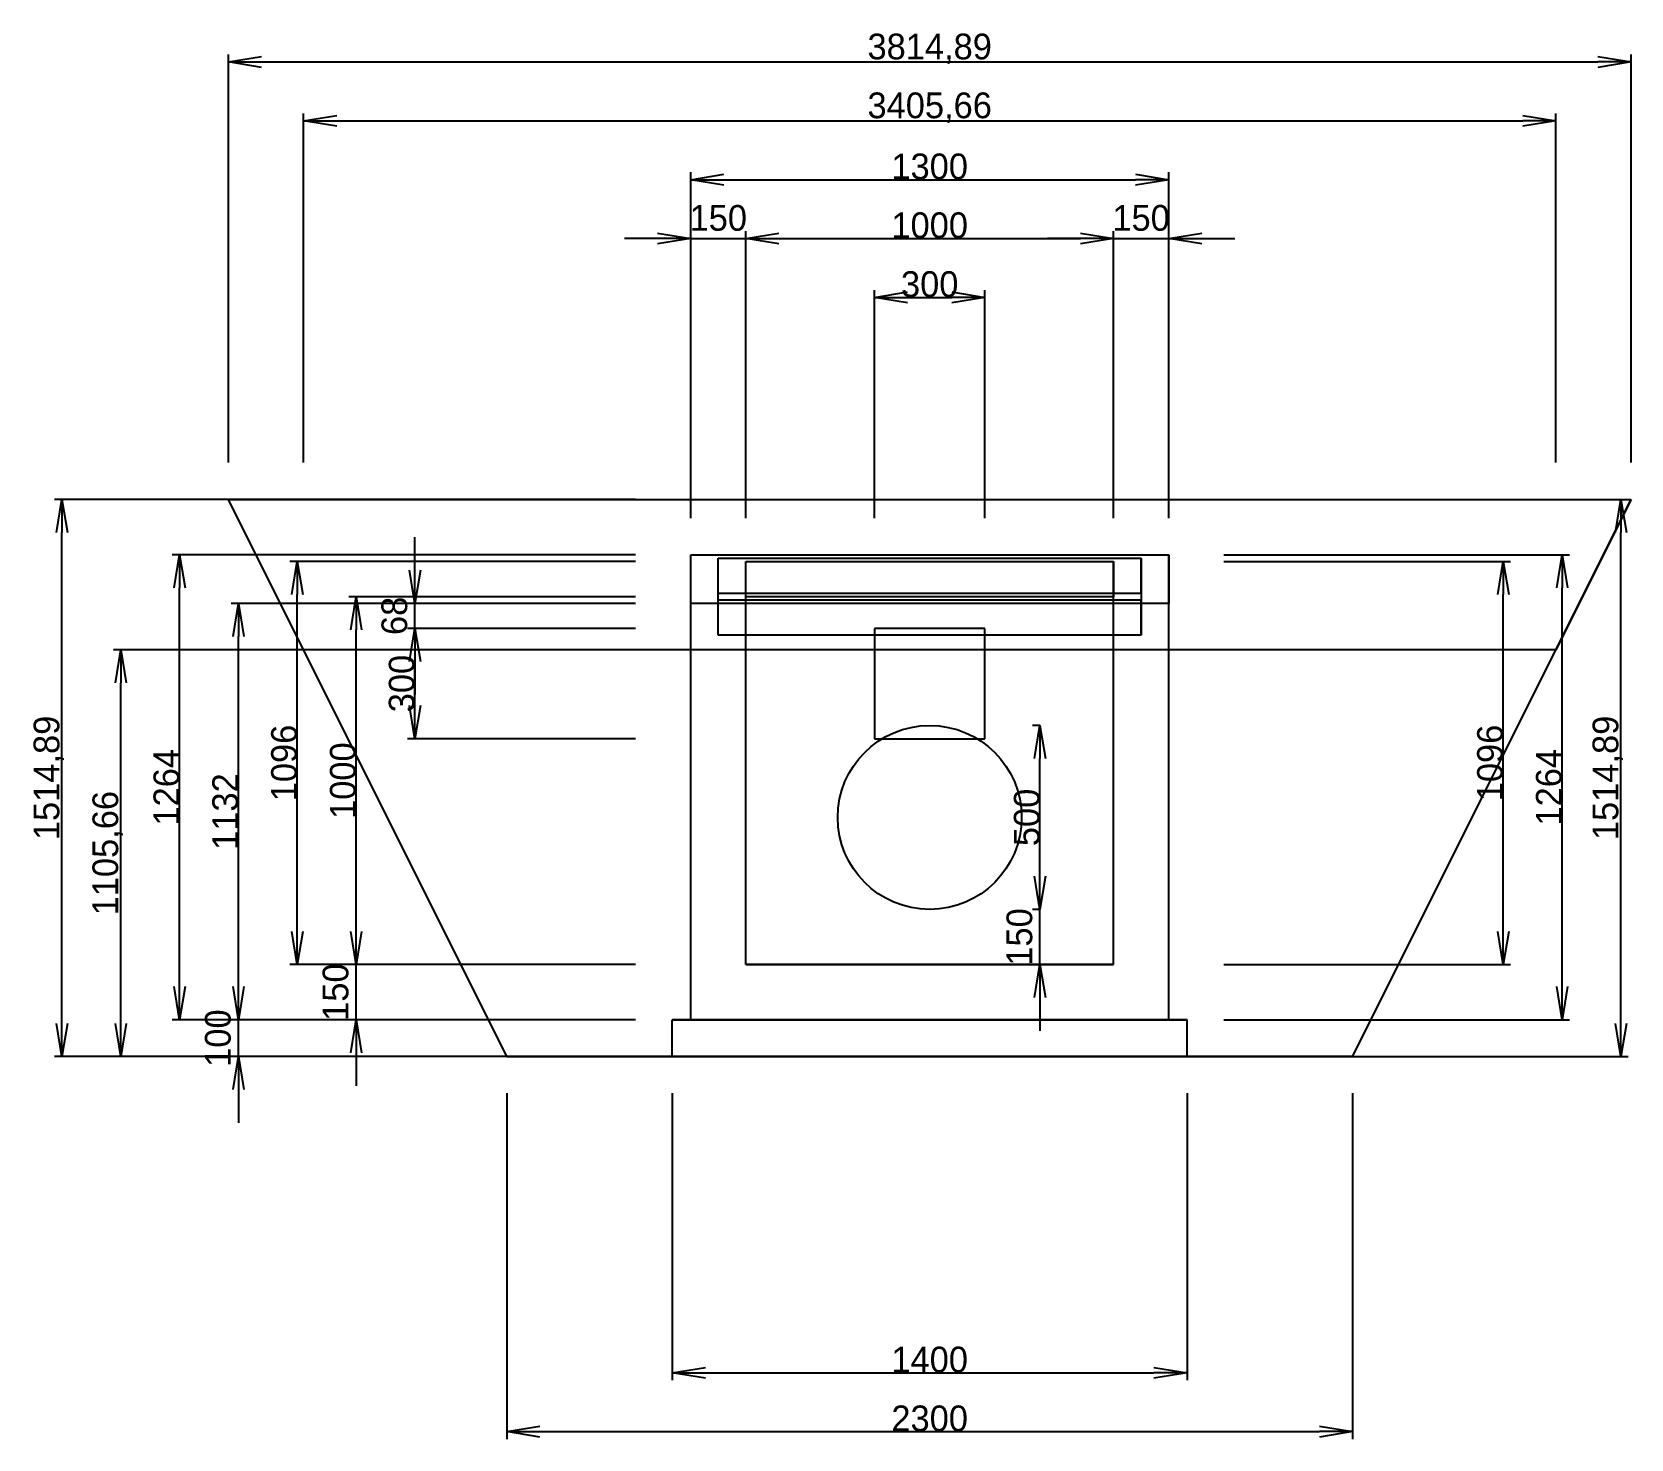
# Model space of a CAD drawing. Header units: millimetres. Extents: x -2442 to 1907, y -1040 to 2786.
import ezdxf

# ---------------------------------------------------------------- set-up
doc = ezdxf.new("R2010")
doc.units = ezdxf.units.MM
doc.linetypes.add('DASHED', pattern=[2, 2])
for name, color, linetype in [('MASU_BASE', 2, 'Continuous'), ('MASU_CONC', 7, 'Continuous'), ('MASU_DIM', 7, 'Continuous'), ('MASU_EARTH', 3, 'Continuous'), ('MASU_GRAT', 4, 'Continuous'), ('MASU_KIRI', 6, 'Continuous')]:
    doc.layers.add(name, color=color, linetype=linetype)
doc.dimstyles.new('MASU_DIM_STYLE', dxfattribs={"dimtxt": 70, "dimasz": 90, "dimexe": 20, "dimexo": 0, "dimtad": 1, "dimblk": 'OPEN', "dimblk1": 'OPEN', "dimblk2": 'OPEN', "dimcen": 2.5, "dimclrd": 7, "dimclre": 7, "dimclrt": 7, "dimazin": 3, "dimtfac": 1, "dimtmove": 0, "dimatfit": 3, "dimlwd": -4, "dimlwe": -4})

# ---------------------------------------------------------------- blocks, each defined once
blk = doc.blocks.new('_OPEN')
at = {"color": 0, "linetype": 'BYBLOCK'}
blk.add_line((0, 0), (-1, 0), dxfattribs=at)
blk.add_lwpolyline([(-1, 0.164), (0, 0), (-1, -0.164)], dxfattribs=at)
blk = doc.blocks.new('*D1')
at = {"color": 7}
for p, q in [((-150, 1464), (-150, 2084)), ((-60, 2064), (60, 2064)), ((150, 1464), (150, 2084))]:
    blk.add_line(p, q, dxfattribs=at)
at = {"layer": 'Defpoints'}
for p in [(-150, 2064), (-150, 1464), (150, 1464)]:
    blk.add_point(p, dxfattribs=at)
at = {"layer": 'MASU_DIM', "color": 7, "xscale": 90, "yscale": 90, "rotation": 180}
blk.add_blockref('_OPEN', (-150, 2064), dxfattribs=at)
at = {"layer": 'MASU_DIM', "color": 7, "xscale": 90, "yscale": 90}
blk.add_blockref('_OPEN', (150, 2064), dxfattribs=at)
at = {"layer": 'MASU_DIM', "color": 7, "insert": (0, 2099.625), "char_height": 70, "attachment_point": 5}
blk.add_mtext('300', dxfattribs=at)
blk = doc.blocks.new('*D2')
at = {"color": 7}
for p, q in [((-740, 2224), (-830, 2224)), ((-650, 1464), (-650, 2244)), ((-650, 2224), (-500, 2224)), ((-500, 1464), (-500, 2244)), ((-410, 2224), (-320, 2224))]:
    blk.add_line(p, q, dxfattribs=at)
at = {"layer": 'Defpoints'}
for p in [(-650, 2224), (-650, 1464), (-500, 1464)]:
    blk.add_point(p, dxfattribs=at)
at = {"layer": 'MASU_DIM', "color": 7, "xscale": 90, "yscale": 90}
blk.add_blockref('_OPEN', (-650, 2224), dxfattribs=at)
at = {"layer": 'MASU_DIM', "color": 7, "xscale": 90, "yscale": 90, "rotation": 180}
blk.add_blockref('_OPEN', (-500, 2224), dxfattribs=at)
at = {"layer": 'MASU_DIM', "color": 7, "insert": (-575, 2279.625), "char_height": 70, "attachment_point": 5}
blk.add_mtext('150', dxfattribs=at)
blk = doc.blocks.new('*D3')
at = {"color": 7}
for p, q in [((-500, 1464), (-500, 2244)), ((-410, 2224), (410, 2224)), ((500, 1464), (500, 2244))]:
    blk.add_line(p, q, dxfattribs=at)
at = {"layer": 'Defpoints'}
for p in [(-500, 2224), (-500, 1464), (500, 1464)]:
    blk.add_point(p, dxfattribs=at)
at = {"layer": 'MASU_DIM', "color": 7, "xscale": 90, "yscale": 90, "rotation": 180}
blk.add_blockref('_OPEN', (-500, 2224), dxfattribs=at)
at = {"layer": 'MASU_DIM', "color": 7, "xscale": 90, "yscale": 90}
blk.add_blockref('_OPEN', (500, 2224), dxfattribs=at)
at = {"layer": 'MASU_DIM', "color": 7, "insert": (0, 2259.625), "char_height": 70, "attachment_point": 5}
blk.add_mtext('1000', dxfattribs=at)
blk = doc.blocks.new('*D4')
at = {"color": 7}
for p, q in [((410, 2224), (320, 2224)), ((500, 1464), (500, 2244)), ((500, 2224), (650, 2224)), ((650, 1464), (650, 2244)), ((740, 2224), (830, 2224))]:
    blk.add_line(p, q, dxfattribs=at)
at = {"layer": 'Defpoints'}
for p in [(500, 2224), (500, 1464), (650, 1464)]:
    blk.add_point(p, dxfattribs=at)
at = {"layer": 'MASU_DIM', "color": 7, "xscale": 90, "yscale": 90}
blk.add_blockref('_OPEN', (500, 2224), dxfattribs=at)
at = {"layer": 'MASU_DIM', "color": 7, "xscale": 90, "yscale": 90, "rotation": 180}
blk.add_blockref('_OPEN', (650, 2224), dxfattribs=at)
at = {"layer": 'MASU_DIM', "color": 7, "insert": (575, 2279.625), "char_height": 70, "attachment_point": 5}
blk.add_mtext('150', dxfattribs=at)
blk = doc.blocks.new('*D5')
at = {"color": 7}
for p, q in [((-650, 1464), (-650, 2404)), ((650, 1464), (650, 2404)), ((-560, 2384), (560, 2384))]:
    blk.add_line(p, q, dxfattribs=at)
at = {"layer": 'Defpoints'}
for p in [(-650, 2384), (-650, 1464), (650, 1464)]:
    blk.add_point(p, dxfattribs=at)
at = {"layer": 'MASU_DIM', "color": 7, "xscale": 90, "yscale": 90, "rotation": 180}
blk.add_blockref('_OPEN', (-650, 2384), dxfattribs=at)
at = {"layer": 'MASU_DIM', "color": 7, "xscale": 90, "yscale": 90}
blk.add_blockref('_OPEN', (650, 2384), dxfattribs=at)
at = {"layer": 'MASU_DIM', "color": 7, "insert": (0, 2419.625), "char_height": 70, "attachment_point": 5}
blk.add_mtext('1300', dxfattribs=at)
blk = doc.blocks.new('*D6')
at = {"color": 7}
for p, q in [((-1702.8, 1614.9), (-1702.8, 2564)), ((-1612.8, 2544), (1612.8, 2544)), ((1702.8, 1614.9), (1702.8, 2564))]:
    blk.add_line(p, q, dxfattribs=at)
at = {"layer": 'Defpoints'}
for p in [(-1702.8, 2544), (-1702.8, 1614.9), (1702.8, 1614.9)]:
    blk.add_point(p, dxfattribs=at)
at = {"layer": 'MASU_DIM', "color": 7, "xscale": 90, "yscale": 90, "rotation": 180}
blk.add_blockref('_OPEN', (-1702.8, 2544), dxfattribs=at)
at = {"layer": 'MASU_DIM', "color": 7, "xscale": 90, "yscale": 90}
blk.add_blockref('_OPEN', (1702.8, 2544), dxfattribs=at)
at = {"layer": 'MASU_DIM', "color": 7, "insert": (0, 2579.6), "char_height": 70, "attachment_point": 5}
blk.add_mtext('3405,66', dxfattribs=at)
blk = doc.blocks.new('*D7')
at = {"color": 7}
for p, q in [((-1907.4, 1614.9), (-1907.4, 2724)), ((-1817.4, 2704), (1817.4, 2704)), ((1907.4, 1614.9), (1907.4, 2724))]:
    blk.add_line(p, q, dxfattribs=at)
at = {"layer": 'Defpoints'}
for p in [(-1907.4, 2704), (-1907.4, 1614.9), (1907.4, 1614.9)]:
    blk.add_point(p, dxfattribs=at)
at = {"layer": 'MASU_DIM', "color": 7, "xscale": 90, "yscale": 90, "rotation": 180}
blk.add_blockref('_OPEN', (-1907.4, 2704), dxfattribs=at)
at = {"layer": 'MASU_DIM', "color": 7, "xscale": 90, "yscale": 90}
blk.add_blockref('_OPEN', (1907.4, 2704), dxfattribs=at)
at = {"layer": 'MASU_DIM', "color": 7, "insert": (0, 2739.6), "char_height": 70, "attachment_point": 5}
blk.add_mtext('3814,89', dxfattribs=at)
blk = doc.blocks.new('*D8')
at = {"color": 7}
for p, q in [((-700, -100), (-700, -880)), ((700, -100), (700, -880)), ((-610, -860), (610, -860))]:
    blk.add_line(p, q, dxfattribs=at)
at = {"layer": 'Defpoints'}
for p in [(-700, -100), (700, -100), (-700, -860)]:
    blk.add_point(p, dxfattribs=at)
at = {"layer": 'MASU_DIM', "color": 7, "xscale": 90, "yscale": 90, "rotation": 180}
blk.add_blockref('_OPEN', (-700, -860), dxfattribs=at)
at = {"layer": 'MASU_DIM', "color": 7, "xscale": 90, "yscale": 90}
blk.add_blockref('_OPEN', (700, -860), dxfattribs=at)
at = {"layer": 'MASU_DIM', "color": 7, "insert": (0, -824.375), "char_height": 70, "attachment_point": 5}
blk.add_mtext('1400', dxfattribs=at)
blk = doc.blocks.new('*D9')
at = {"color": 7}
for p, q in [((-1150, -100), (-1150, -1040)), ((1150, -100), (1150, -1040)), ((-1060, -1020), (1060, -1020))]:
    blk.add_line(p, q, dxfattribs=at)
at = {"layer": 'Defpoints'}
for p in [(-1150, -100), (1150, -100), (-1150, -1020)]:
    blk.add_point(p, dxfattribs=at)
at = {"layer": 'MASU_DIM', "color": 7, "xscale": 90, "yscale": 90, "rotation": 180}
blk.add_blockref('_OPEN', (-1150, -1020), dxfattribs=at)
at = {"layer": 'MASU_DIM', "color": 7, "xscale": 90, "yscale": 90}
blk.add_blockref('_OPEN', (1150, -1020), dxfattribs=at)
at = {"layer": 'MASU_DIM', "color": 7, "insert": (0, -984.375), "char_height": 70, "attachment_point": 5}
blk.add_mtext('2300', dxfattribs=at)
blk = doc.blocks.new('*D10')
at = {"color": 7}
for p, q in [((300, 490), (300, 580)), ((300, 400), (280, 400)), ((300, 250), (300, 400)), ((300, 250), (280, 250)), ((300, 160), (300, 70))]:
    blk.add_line(p, q, dxfattribs=at)
at = {"layer": 'Defpoints'}
for p in [(300, 400), (300, 250), (300, 250)]:
    blk.add_point(p, dxfattribs=at)
at = {"layer": 'MASU_DIM', "color": 7, "xscale": 90, "yscale": 90}
for p, rotation in [((300, 400), 270), ((300, 250), 90)]:
    blk.add_blockref('_OPEN', p, dxfattribs=dict(at, rotation=rotation))
at = {"layer": 'MASU_DIM', "color": 7, "insert": (244.375, 325), "char_height": 70, "attachment_point": 5, "rotation": 90}
blk.add_mtext('150', dxfattribs=at)
blk = doc.blocks.new('*D11')
at = {"color": 7}
for p, q in [((300, 900), (280, 900)), ((300, 490), (300, 810)), ((300, 400), (280, 400))]:
    blk.add_line(p, q, dxfattribs=at)
at = {"layer": 'Defpoints'}
for p in [(300, 900), (300, 400), (300, 400)]:
    blk.add_point(p, dxfattribs=at)
at = {"layer": 'MASU_DIM', "color": 7, "xscale": 90, "yscale": 90}
for p, rotation in [((300, 900), 90), ((300, 400), 270)]:
    blk.add_blockref('_OPEN', p, dxfattribs=dict(at, rotation=rotation))
at = {"layer": 'MASU_DIM', "color": 7, "insert": (264.375, 650), "char_height": 70, "attachment_point": 5, "rotation": 90}
blk.add_mtext('500', dxfattribs=at)
blk = doc.blocks.new('*D12')
at = {"color": 7}
for p, q in [((-1400, 1322), (-1400, 1412)), ((-800, 1232), (-1420, 1232)), ((-1400, 1164), (-1400, 1232)), ((-800, 1164), (-1420, 1164)), ((-1400, 1074), (-1400, 984))]:
    blk.add_line(p, q, dxfattribs=at)
at = {"layer": 'Defpoints'}
for p in [(-800, 1232), (-1400, 1164), (-800, 1164)]:
    blk.add_point(p, dxfattribs=at)
at = {"layer": 'MASU_DIM', "color": 7, "xscale": 90, "yscale": 90}
for p, rotation in [((-1400, 1232), 270), ((-1400, 1164), 90)]:
    blk.add_blockref('_OPEN', p, dxfattribs=dict(at, rotation=rotation))
at = {"layer": 'MASU_DIM', "color": 7, "insert": (-1455.625, 1198), "char_height": 70, "attachment_point": 5, "rotation": 90}
blk.add_mtext('68', dxfattribs=at)
blk = doc.blocks.new('*D13')
at = {"color": 7}
for p, q in [((-800, 1164), (-1420, 1164)), ((-1400, 954), (-1400, 1074)), ((-800, 864), (-1420, 864))]:
    blk.add_line(p, q, dxfattribs=at)
at = {"layer": 'Defpoints'}
for p in [(-800, 1164), (-1400, 864), (-800, 864)]:
    blk.add_point(p, dxfattribs=at)
at = {"layer": 'MASU_DIM', "color": 7, "xscale": 90, "yscale": 90}
for p, rotation in [((-1400, 1164), 90), ((-1400, 864), 270)]:
    blk.add_blockref('_OPEN', p, dxfattribs=dict(at, rotation=rotation))
at = {"layer": 'MASU_DIM', "color": 7, "insert": (-1435.625, 1014), "char_height": 70, "attachment_point": 5, "rotation": 90}
blk.add_mtext('300', dxfattribs=at)
blk = doc.blocks.new('*D14')
at = {"color": 7}
for p, q in [((-800, 1250), (-1580, 1250)), ((-1560, 340), (-1560, 1160)), ((-800, 250), (-1580, 250))]:
    blk.add_line(p, q, dxfattribs=at)
at = {"layer": 'Defpoints'}
for p in [(-800, 1250), (-1560, 250), (-800, 250)]:
    blk.add_point(p, dxfattribs=at)
at = {"layer": 'MASU_DIM', "color": 7, "xscale": 90, "yscale": 90}
for p, rotation in [((-1560, 1250), 90), ((-1560, 250), 270)]:
    blk.add_blockref('_OPEN', p, dxfattribs=dict(at, rotation=rotation))
at = {"layer": 'MASU_DIM', "color": 7, "insert": (-1595.625, 750), "char_height": 70, "attachment_point": 5, "rotation": 90}
blk.add_mtext('1000', dxfattribs=at)
blk = doc.blocks.new('*D15')
at = {"color": 7}
for p, q in [((-1560, 340), (-1560, 430)), ((-800, 250), (-1580, 250)), ((-1560, 100), (-1560, 250)), ((-800, 100), (-1580, 100)), ((-1560, 10), (-1560, -80))]:
    blk.add_line(p, q, dxfattribs=at)
at = {"layer": 'Defpoints'}
for p in [(-800, 250), (-1560, 100), (-800, 100)]:
    blk.add_point(p, dxfattribs=at)
at = {"layer": 'MASU_DIM', "color": 7, "xscale": 90, "yscale": 90}
for p, rotation in [((-1560, 250), 270), ((-1560, 100), 90)]:
    blk.add_blockref('_OPEN', p, dxfattribs=dict(at, rotation=rotation))
at = {"layer": 'MASU_DIM', "color": 7, "insert": (-1615.625, 175), "char_height": 70, "attachment_point": 5, "rotation": 90}
blk.add_mtext('150', dxfattribs=at)
blk = doc.blocks.new('*D16')
at = {"color": 7}
for p, q in [((-800, 1346), (-1740, 1346)), ((-1720, 340), (-1720, 1256)), ((-800, 250), (-1740, 250))]:
    blk.add_line(p, q, dxfattribs=at)
at = {"layer": 'Defpoints'}
for p in [(-800, 1346), (-1720, 250), (-800, 250)]:
    blk.add_point(p, dxfattribs=at)
at = {"layer": 'MASU_DIM', "color": 7, "xscale": 90, "yscale": 90}
for p, rotation in [((-1720, 1346), 90), ((-1720, 250), 270)]:
    blk.add_blockref('_OPEN', p, dxfattribs=dict(at, rotation=rotation))
at = {"layer": 'MASU_DIM', "color": 7, "insert": (-1755.625, 798), "char_height": 70, "attachment_point": 5, "rotation": 90}
blk.add_mtext('1096', dxfattribs=at)
blk = doc.blocks.new('*D17')
at = {"color": 7}
for p, q in [((-1880, 190), (-1880, 280)), ((-800, 100), (-1900, 100)), ((-1880, 0), (-1880, 100)), ((-800, 0), (-1900, 0)), ((-1880, -90), (-1880, -180))]:
    blk.add_line(p, q, dxfattribs=at)
at = {"layer": 'Defpoints'}
for p in [(-800, 100), (-1880, 0), (-800, 0)]:
    blk.add_point(p, dxfattribs=at)
at = {"layer": 'MASU_DIM', "color": 7, "xscale": 90, "yscale": 90}
for p, rotation in [((-1880, 100), 270), ((-1880, 0), 90)]:
    blk.add_blockref('_OPEN', p, dxfattribs=dict(at, rotation=rotation))
at = {"layer": 'MASU_DIM', "color": 7, "insert": (-1935.625, 50), "char_height": 70, "attachment_point": 5, "rotation": 90}
blk.add_mtext('100', dxfattribs=at)
blk = doc.blocks.new('*D18')
at = {"color": 7}
for p, q in [((-800, 1232), (-1900, 1232)), ((-1880, 190), (-1880, 1142)), ((-800, 100), (-1900, 100))]:
    blk.add_line(p, q, dxfattribs=at)
at = {"layer": 'Defpoints'}
for p in [(-800, 1232), (-1880, 100), (-800, 100)]:
    blk.add_point(p, dxfattribs=at)
at = {"layer": 'MASU_DIM', "color": 7, "xscale": 90, "yscale": 90}
for p, rotation in [((-1880, 1232), 90), ((-1880, 100), 270)]:
    blk.add_blockref('_OPEN', p, dxfattribs=dict(at, rotation=rotation))
at = {"layer": 'MASU_DIM', "color": 7, "insert": (-1915.625, 666), "char_height": 70, "attachment_point": 5, "rotation": 90}
blk.add_mtext('1132', dxfattribs=at)
blk = doc.blocks.new('*D19')
at = {"color": 7}
for p, q in [((-800, 1364), (-2060, 1364)), ((-2040, 190), (-2040, 1274)), ((-800, 100), (-2060, 100))]:
    blk.add_line(p, q, dxfattribs=at)
at = {"layer": 'Defpoints'}
for p in [(-800, 1364), (-2040, 100), (-800, 100)]:
    blk.add_point(p, dxfattribs=at)
at = {"layer": 'MASU_DIM', "color": 7, "xscale": 90, "yscale": 90}
for p, rotation in [((-2040, 1364), 90), ((-2040, 100), 270)]:
    blk.add_blockref('_OPEN', p, dxfattribs=dict(at, rotation=rotation))
at = {"layer": 'MASU_DIM', "color": 7, "insert": (-2075.625, 732), "char_height": 70, "attachment_point": 5, "rotation": 90}
blk.add_mtext('1264', dxfattribs=at)
blk = doc.blocks.new('*D20')
at = {"color": 7}
for p, q in [((-800, 1105.66), (-2220, 1105.66)), ((-2200, 90), (-2200, 1015.66)), ((-800, 0), (-2220, 0))]:
    blk.add_line(p, q, dxfattribs=at)
at = {"layer": 'Defpoints'}
for p in [(-800, 1105.66), (-2200, 0), (-800, 0)]:
    blk.add_point(p, dxfattribs=at)
at = {"layer": 'MASU_DIM', "color": 7, "xscale": 90, "yscale": 90}
for p, rotation in [((-2200, 1105.66), 90), ((-2200, 0), 270)]:
    blk.add_blockref('_OPEN', p, dxfattribs=dict(at, rotation=rotation))
at = {"layer": 'MASU_DIM', "color": 7, "insert": (-2235.625, 552.83), "char_height": 70, "attachment_point": 5, "rotation": 90}
blk.add_mtext('1105,66', dxfattribs=at)
blk = doc.blocks.new('*D21')
at = {"color": 7}
for p, q in [((-800, 1514.894), (-2380, 1514.894)), ((-2360, 90), (-2360, 1424.894)), ((-800, 0), (-2380, 0))]:
    blk.add_line(p, q, dxfattribs=at)
at = {"layer": 'Defpoints'}
for p in [(-800, 1514.894), (-2360, 0), (-800, 0)]:
    blk.add_point(p, dxfattribs=at)
at = {"layer": 'MASU_DIM', "color": 7, "xscale": 90, "yscale": 90}
for p, rotation in [((-2360, 1514.894), 90), ((-2360, 0), 270)]:
    blk.add_blockref('_OPEN', p, dxfattribs=dict(at, rotation=rotation))
at = {"layer": 'MASU_DIM', "color": 7, "insert": (-2395.625, 757.447), "char_height": 70, "attachment_point": 5, "rotation": 90}
blk.add_mtext('1514,89', dxfattribs=at)
blk = doc.blocks.new('*D22')
at = {"color": 7}
for p, q in [((800, 1346), (1580, 1346)), ((1560, 340), (1560, 1256)), ((800, 250), (1580, 250))]:
    blk.add_line(p, q, dxfattribs=at)
at = {"layer": 'Defpoints'}
for p in [(800, 1346), (800, 250), (1560, 250)]:
    blk.add_point(p, dxfattribs=at)
at = {"layer": 'MASU_DIM', "color": 7, "xscale": 90, "yscale": 90}
for p, rotation in [((1560, 1346), 90), ((1560, 250), 270)]:
    blk.add_blockref('_OPEN', p, dxfattribs=dict(at, rotation=rotation))
at = {"layer": 'MASU_DIM', "color": 7, "insert": (1524.375, 798), "char_height": 70, "attachment_point": 5, "rotation": 90}
blk.add_mtext('1096', dxfattribs=at)
blk = doc.blocks.new('*D23')
at = {"color": 7}
for p, q in [((800, 1364), (1740, 1364)), ((1720, 190), (1720, 1274)), ((800, 100), (1740, 100))]:
    blk.add_line(p, q, dxfattribs=at)
at = {"layer": 'Defpoints'}
for p in [(800, 1364), (800, 100), (1720, 100)]:
    blk.add_point(p, dxfattribs=at)
at = {"layer": 'MASU_DIM', "color": 7, "xscale": 90, "yscale": 90}
for p, rotation in [((1720, 1364), 90), ((1720, 100), 270)]:
    blk.add_blockref('_OPEN', p, dxfattribs=dict(at, rotation=rotation))
at = {"layer": 'MASU_DIM', "color": 7, "insert": (1684.375, 732), "char_height": 70, "attachment_point": 5, "rotation": 90}
blk.add_mtext('1264', dxfattribs=at)
blk = doc.blocks.new('*D24')
at = {"color": 7}
for p, q in [((800, 1514.894), (1900, 1514.894)), ((1880, 90), (1880, 1424.894)), ((800, 0), (1900, 0))]:
    blk.add_line(p, q, dxfattribs=at)
at = {"layer": 'Defpoints'}
for p in [(800, 1514.894), (800, 0), (1880, 0)]:
    blk.add_point(p, dxfattribs=at)
at = {"layer": 'MASU_DIM', "color": 7, "xscale": 90, "yscale": 90}
for p, rotation in [((1880, 1514.894), 90), ((1880, 0), 270)]:
    blk.add_blockref('_OPEN', p, dxfattribs=dict(at, rotation=rotation))
at = {"layer": 'MASU_DIM', "color": 7, "insert": (1844.375, 757.447), "char_height": 70, "attachment_point": 5, "rotation": 90}
blk.add_mtext('1514,89', dxfattribs=at)

msp = doc.modelspace()

# ---------------------------------------------------------------- linework, layer by layer
at = {"layer": 'MASU_BASE', "linetype": 'Continuous'}
for p, q in [((-700, 0), (-700, 100)), ((-700, 100), (700, 100)), ((-700, 0), (-700, 100)), ((700, 100), (-700, 100)), ((-700, 100), (-650, 100)), ((-650, 100), (-700, 100)), ((700, 0), (700, 100)), ((700, 0), (700, 100)), ((-700, 0), (700, 0)), ((700, 0), (-700, 0))]:
    msp.add_line(p, q, dxfattribs=at)
at = {"layer": 'MASU_CONC', "linetype": 'Continuous'}
for p, q in [((-650, 1232), (-650, 1364)), ((-650, 1364), (650, 1364)), ((-650, 100), (-650, 1364)), ((650, 1364), (650, 1232)), ((650, 100), (650, 1364)), ((-500, 1250), (-500, 1346)), ((-500, 1346), (500, 1346)), ((-500, 250), (-500, 1346)), ((500, 1346), (500, 1250)), ((500, 250), (500, 1346)), ((-650, 100), (-650, 1232)), ((650, 1232), (-650, 1232)), ((-500, 250), (-500, 1250)), ((500, 1250), (-500, 1250)), ((500, 250), (500, 1250)), ((650, 100), (650, 1232)), ((-500, 250), (500, 250)), ((500, 250), (-500, 250)), ((-650, 100), (650, 100)), ((650, 100), (-650, 100))]:
    msp.add_line(p, q, dxfattribs=at)
at = {"layer": 'MASU_EARTH', "linetype": 'DASHED'}
for p, q in [((-1702.83, 1105.66), (-1907.447, 1514.894)), ((-1907.447, 1514.894), (1907.447, 1514.894)), ((-1150, 0), (-1907.447, 1514.894)), ((1150, 0), (1907.447, 1514.894)), ((1907.447, 1514.894), (1702.83, 1105.66)), ((-1150, 0), (-1702.83, 1105.66)), ((1702.83, 1105.66), (-1702.83, 1105.66)), ((1150, 0), (1702.83, 1105.66)), ((-1150, 0), (1150, 0)), ((1150, 0), (-1150, 0))]:
    msp.add_line(p, q, dxfattribs=at)
at = {"layer": 'MASU_GRAT', "linetype": 'Continuous'}
for p, q in [((-575, 1241), (-575, 1355)), ((-575, 1355), (575, 1355)), ((-575, 1260), (-575, 1355)), ((575, 1355), (575, 1241)), ((575, 1260), (575, 1355)), ((-575, 1146), (-575, 1260)), ((-575, 1260), (575, 1260)), ((-575, 1146), (-575, 1241)), ((575, 1241), (-575, 1241)), ((575, 1260), (575, 1146)), ((575, 1146), (575, 1241)), ((575, 1146), (-575, 1146))]:
    msp.add_line(p, q, dxfattribs=at)
at = {"layer": 'MASU_KIRI', "linetype": 'DASHED'}
for p, q in [((150, 1164), (-150, 1164)), ((-150, 1164), (-150, 864)), ((150, 864), (150, 1164)), ((-150, 864), (150, 864))]:
    msp.add_line(p, q, dxfattribs=at)
msp.add_circle((0, 650), 250, dxfattribs=at)

# ---------------------------------------------------------------- dimensions: what is measured, and where the dimension line sits
at = {"layer": 'MASU_DIM'}
for base, p1, p2, picture, middle in [((-1907.447, 2704), (-1907.447, 1614.894), (1907.447, 1614.894), '*D7', (0, 2739.625)), ((-1702.83, 2544), (-1702.83, 1614.894), (1702.83, 1614.894), '*D6', (0, 2579.625)), ((-650, 2384), (-650, 1464), (650, 1464), '*D5', (0, 2419.625)), ((-650, 2224), (-650, 1464), (-500, 1464), '*D2', (-575, 2279.625)), ((-500, 2224), (-500, 1464), (500, 1464), '*D3', (0, 2259.625)), ((500, 2224), (500, 1464), (650, 1464), '*D4', (575, 2279.625)), ((-150, 2064), (-150, 1464), (150, 1464), '*D1', (0, 2099.625)), ((-1150, -1020), (-1150, -100), (1150, -100), '*D9', (0, -984.375)), ((-700, -860), (-700, -100), (700, -100), '*D8', (0, -824.375))]:
    dim = msp.add_linear_dim(base=base, p1=p1, p2=p2, dimstyle='MASU_DIM_STYLE', dxfattribs=at)
    dim.commit()
    dim.dimension.update_dxf_attribs({"geometry": picture, "text_midpoint": middle})
for base, p1, p2, picture, middle in [((-2360, 0), (-800, 0), (-800, 1514.894), '*D21', (-2395.625, 757.447)), ((1880, 0), (800, 0), (800, 1514.894), '*D24', (1844.375, 757.447)), ((-1400, 1164), (-800, 1164), (-800, 1232), '*D12', (-1455.625, 1198)), ((-2040, 100), (-800, 100), (-800, 1364), '*D19', (-2075.625, 732)), ((1720, 100), (800, 100), (800, 1364), '*D23', (1684.375, 732)), ((-1720, 250), (-800, 250), (-800, 1346), '*D16', (-1755.625, 798)), ((1560, 250), (800, 250), (800, 1346), '*D22', (1524.375, 798)), ((-1880, 100), (-800, 100), (-800, 1232), '*D18', (-1915.625, 666)), ((-1560, 250), (-800, 250), (-800, 1250), '*D14', (-1595.625, 750)), ((-1400, 864), (-800, 864), (-800, 1164), '*D13', (-1435.625, 1014)), ((-2200, 0), (-800, 0), (-800, 1105.66), '*D20', (-2235.625, 552.83)), ((300, 400), (300, 400), (300, 900), '*D11', (264.375, 650)), ((300, 250), (300, 250), (300, 400), '*D10', (244.375, 325)), ((-1560, 100), (-800, 100), (-800, 250), '*D15', (-1615.625, 175)), ((-1880, 0), (-800, 0), (-800, 100), '*D17', (-1935.625, 50))]:
    dim = msp.add_linear_dim(base=base, p1=p1, p2=p2, angle=90, dimstyle='MASU_DIM_STYLE', dxfattribs=at)
    dim.commit()
    dim.dimension.update_dxf_attribs({"geometry": picture, "text_midpoint": middle})

doc.saveas('drawing.dxf')
